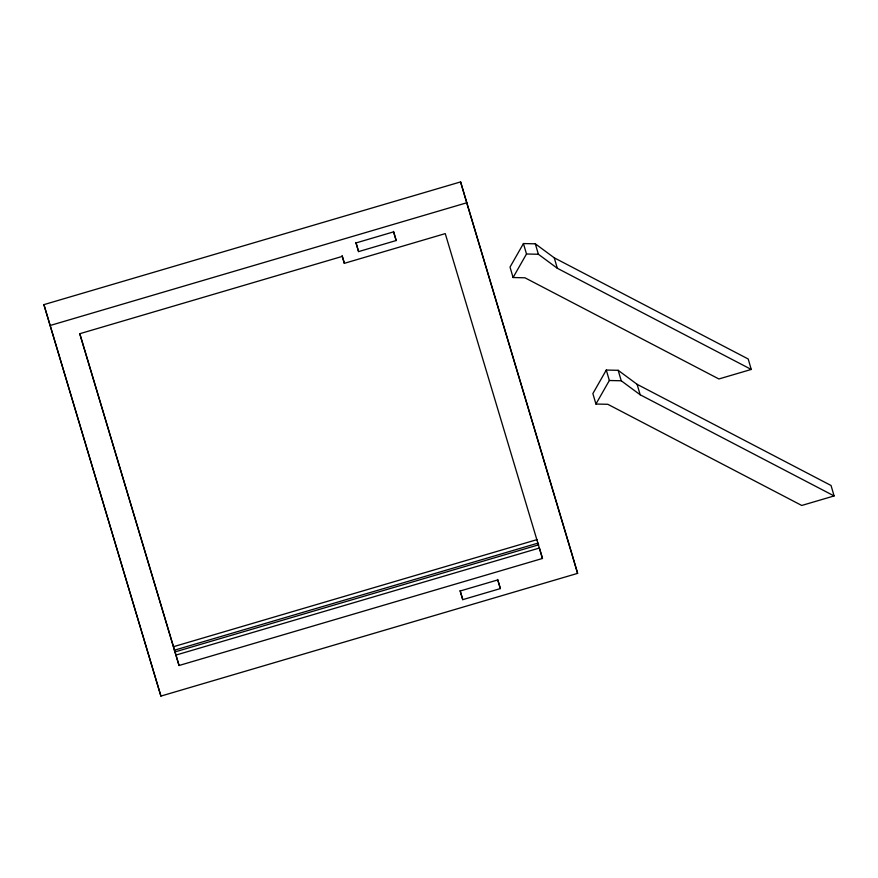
<?xml version="1.0" encoding="UTF-8"?>
<svg xmlns="http://www.w3.org/2000/svg" width="878" height="878" viewBox="0 0 878 878"><rect width="100%" height="100%" fill="white"/><g stroke="black" fill="none" stroke-linecap="round" stroke-linejoin="round"><path stroke-width="1.32" d="M523.442 243.557L510.019 267.088L513.081 277.525L524.967 277.799L718.895 378.967L751.25 369.44L748.199 358.992L554.259 257.825L535.328 243.821L523.442 243.557L526.493 253.994L513.081 277.525M606.292 370.055L592.87 393.585L595.932 404.034L607.817 404.297L801.746 505.465L834.1 495.938L831.049 485.501L637.11 384.323L618.178 370.318L606.292 370.055L609.343 380.503L595.932 404.034M43.9 304.633L460.599 181.911L571.512 552.471L577.614 573.367L160.915 696.089L43.9 304.633L160.915 696.089M50.013 325.529L466.712 202.796L577.614 573.367M396.187 240.528L393.585 231.869L355.996 242.943L358.586 251.602L396.187 240.528L393.509 231.386M344.363 263.323L445.256 233.614L542.472 558.463L179.035 665.502L79.733 333.728L342.288 256.398L344.363 263.323L342.069 255.498M173.537 646.68L537.149 539.586M174.371 650.214L538.159 543.076M174.898 651.948L538.675 544.81M79.821 333.772L175.973 655.065L539.421 548.026L542.472 558.463M500.35 588.589L497.76 579.93L460.16 591.004L462.75 599.652L500.35 588.589L497.672 579.447M526.493 253.994L538.379 254.269L557.321 268.273L751.25 369.44M609.343 380.503L621.229 380.767L640.172 394.771L834.1 495.938M637.11 384.323L640.172 394.771M618.178 370.318L621.229 380.767M554.259 257.825L557.321 268.273M535.328 243.821L538.379 254.269M460.599 181.911L466.712 202.796M460.083 590.521L462.75 599.652M355.908 242.46L358.586 251.602M175.973 655.065L179.035 665.502"/></g></svg>
